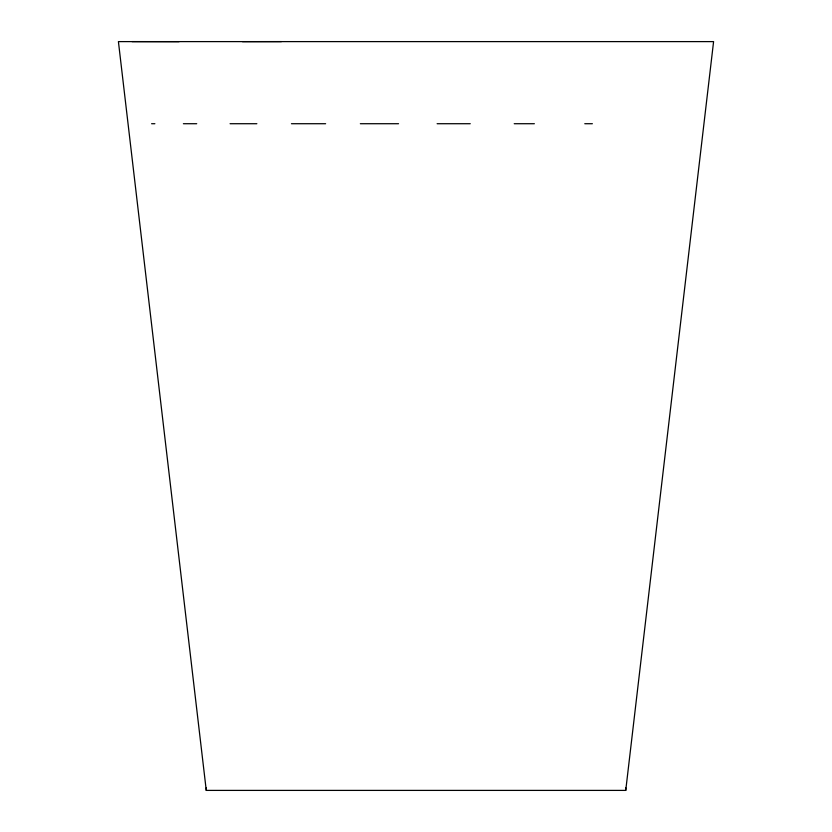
<?xml version="1.0" encoding="UTF-8"?>
<svg xmlns="http://www.w3.org/2000/svg" width="832" height="832" viewBox="0 0 832 832"><rect width="100%" height="100%" fill="white"/><g stroke="black" fill="none" stroke-linecap="round" stroke-linejoin="round"><path stroke-width="1.25" d="M625.737 790.4L713.586 41.61L118.414 41.61L206.263 790.4L625.737 790.4L625.737 787.821M281.455 41.6L242.445 41.642M179.057 41.673L132.028 41.6M151.601 123.718L154.877 123.718M183.394 123.718L196.716 123.718M230.069 123.718L256.87 123.718M291.45 123.718L325.624 123.718M360.339 123.718L398.549 123.718M437.112 123.718L470.246 123.718M514.218 123.718L534.373 123.718M584.771 123.718L592.374 123.718M206.263 787.821L206.263 790.4"/></g></svg>
